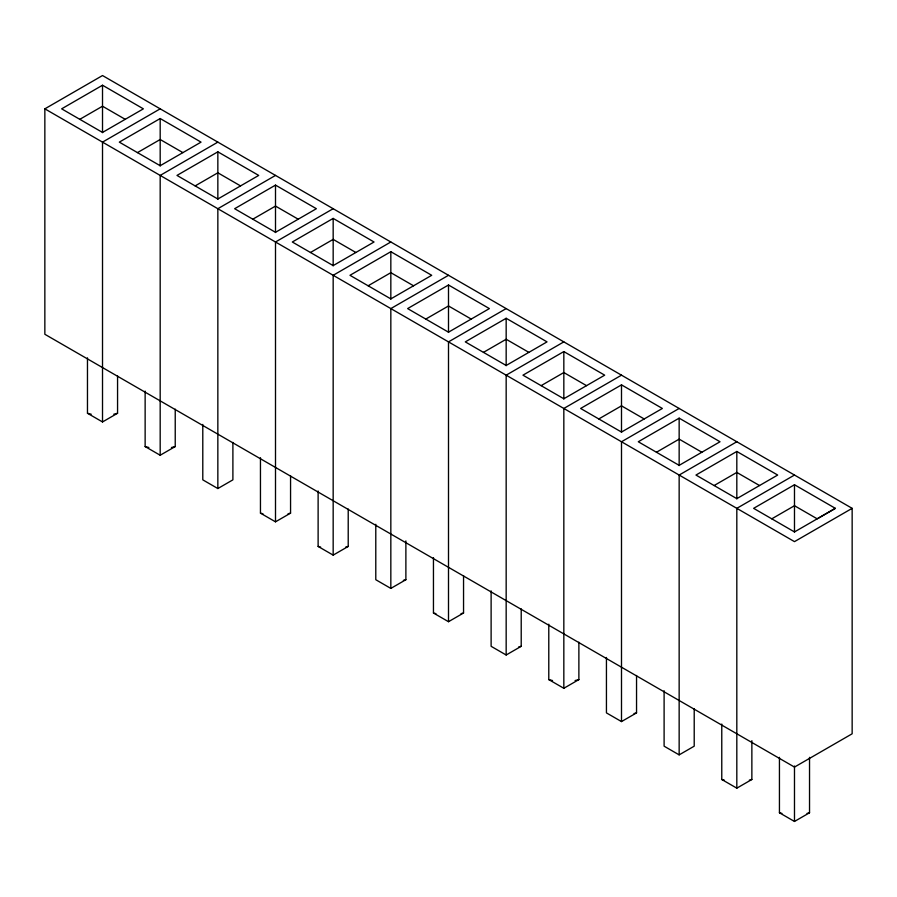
<?xml version="1.0" encoding="UTF-8"?>
<svg xmlns="http://www.w3.org/2000/svg" width="897" height="897" viewBox="0 0 897 897"><rect width="100%" height="100%" fill="white"/><g stroke="black" fill="none" stroke-linecap="round" stroke-linejoin="round"><path stroke-width="1.35" d="M44.85 108.84L102.516 75.539L852.15 508.341L852.15 733.791L794.484 767.081L44.85 334.278L44.85 108.84L794.484 541.631L852.15 508.341M102.516 85.237L61.646 108.84L102.516 132.431L143.374 108.84L102.516 85.237L102.516 132.689M79.811 119.323L102.516 106.216L125.221 119.323M160.182 108.84L102.516 142.13L102.516 421.949L87.469 413.259L87.469 357.836M160.182 118.539L119.312 142.13L160.182 165.721L201.04 142.13L160.182 118.539L160.182 165.979M137.476 152.613L160.182 139.506L182.876 152.613M217.848 142.13L160.182 175.42L160.182 400.869M217.848 151.828L176.978 175.42L217.848 199.011L258.706 175.42L217.848 151.828L217.848 199.269M195.142 185.903L217.848 172.796L240.542 185.903M275.502 175.42L217.848 208.709L217.848 488.54L202.789 479.85L202.789 424.427M275.502 185.118L234.644 208.709L275.502 232.301L316.372 208.709L275.502 185.118L275.502 232.558M252.808 219.193L275.502 206.086L298.208 219.193M333.168 208.709L275.502 241.999L275.502 521.83L260.455 513.14L260.455 457.717M333.168 218.408L292.31 241.999L333.168 265.602L374.038 241.999L333.168 218.408L333.168 265.848M310.474 252.494L333.168 239.387L355.874 252.494M390.834 241.999L333.168 275.301L333.168 555.12L318.121 546.43L318.121 491.007M390.834 251.698L349.976 275.301L390.834 298.892L431.704 275.301L390.834 251.698L390.834 299.15M102.516 421.949L117.563 413.259L117.563 375.854M368.129 285.784L390.834 272.677L413.539 285.784M448.5 275.301L390.834 308.59L390.834 588.41L375.787 579.72L375.787 524.297M448.5 284.999L407.63 308.59L448.5 332.182L489.37 308.59L448.5 284.999L448.5 332.439M145.135 391.126L145.135 446.56L160.182 455.239L175.229 446.56L175.229 409.144M425.795 319.074L448.5 305.967L471.205 319.074M506.166 308.59L448.5 341.88L448.5 621.699L433.453 613.021L433.453 557.586M506.166 318.289L465.296 341.88L506.166 365.471L547.024 341.88L506.166 318.289L506.166 365.729M217.848 488.54L232.895 479.85L232.895 442.434M483.461 352.364L506.166 339.257L528.871 352.364M563.832 341.88L506.166 375.17L506.166 655.001L491.119 646.311L491.119 590.888M563.832 351.579L522.962 375.17L563.832 398.761L604.69 375.17L563.832 351.579L563.832 399.019M275.502 521.83L290.561 513.14L290.561 475.724M541.126 385.654L563.832 372.547L586.526 385.654M621.498 375.17L563.832 408.46L563.832 633.91M621.498 384.869L580.628 408.46L621.498 432.062L662.356 408.46L621.498 384.869L621.498 432.309M333.168 555.12L348.215 546.43L348.215 509.014M598.792 418.955L621.498 405.848L644.192 418.955M679.152 408.46L621.498 441.761L621.498 667.2M679.152 418.159L638.294 441.761L679.152 465.352L720.022 441.761L679.152 418.159L679.152 465.61M390.834 588.41L405.881 579.72L405.881 540.925M656.458 452.245L679.152 439.138L701.858 452.245M736.818 441.761L679.152 475.051L679.152 754.87L664.105 746.181L664.105 690.757M736.818 451.46L695.96 475.051L736.818 498.642L777.688 475.051L736.818 451.46L736.818 498.9M448.5 621.699L463.547 613.021L463.547 575.605M714.124 485.535L736.818 472.427L759.524 485.535M794.484 475.051L736.818 508.341L736.818 788.16L721.771 779.482L721.771 724.047M794.484 484.75L753.626 508.341L794.484 531.932L835.354 508.341L794.484 484.75L794.484 532.19M506.166 655.001L521.213 646.311L521.213 608.895M771.779 518.825L794.484 505.717L817.189 518.825L835.354 508.341M548.785 624.177L548.785 679.601L563.832 688.291L578.879 679.601L578.879 642.185M606.439 657.467L606.439 712.891L621.498 721.58L636.545 712.891L636.545 675.486M679.152 754.87L694.211 746.181L694.211 708.776M736.818 788.16L751.865 779.482L751.865 740.675M779.437 757.348L779.437 812.772L794.484 821.461L809.531 812.772L809.531 757.348M113.784 414.212L117.563 413.259M171.45 447.513L175.229 446.56M288.038 513.779L290.561 513.14M345.704 547.069L348.215 546.43M403.358 580.359L405.881 579.72M461.024 613.649L463.547 613.021M518.69 646.939L521.213 646.311M575.1 680.554L578.879 679.601M634.022 713.53L636.545 712.891M749.354 780.11L751.865 779.482M807.008 813.4L809.531 812.772M87.469 413.259L91.214 414.212M145.135 446.56L148.868 447.513M260.455 513.14L262.956 513.779M318.121 546.43L320.621 547.069M433.453 613.021L435.942 613.649M548.785 679.601L552.518 680.554M721.771 779.482L724.271 780.11M779.437 812.772L781.937 813.4M794.484 766.027L794.484 821.461M621.498 667.536L621.498 721.58M563.832 634.246L563.832 688.291M160.182 401.206L160.182 455.239"/></g></svg>
